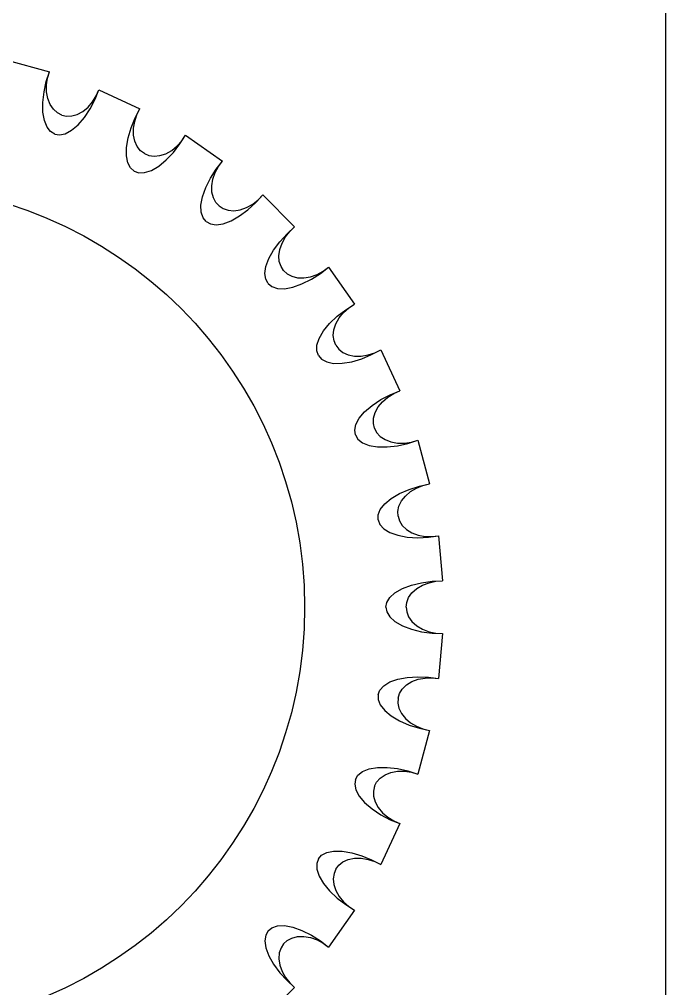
# Model space of a CAD drawing. Extents: x -1423 to 1501, y 0 to 128.
# Drawn here: x 32.33 to 40.3, y 102.3 to 114.24 of the extents above; entities that cross this region are included whole.
import ezdxf

# ---------------------------------------------------------------- set-up
doc = ezdxf.new("R2010")
doc.units = 0
doc.layers.add('LAYER1', color=7, linetype='CONTINUOUS')

msp = doc.modelspace()

# ---------------------------------------------------------------- linework, layer by layer
at = {"layer": 'LAYER1', "color": 7}
msp.add_line((40.3, 128.5), (40.3, 0), dxfattribs=at)
at = {"layer": 'LAYER1', "color": 18}
for p, q in [((32.168, 113.739), (32.705, 113.595)), ((32.168, 113.739), (32.705, 113.595)), ((32.168, 113.739), (32.705, 113.595)), ((32.168, 113.739), (32.705, 113.595)), ((33.315, 113.373), (33.819, 113.138)), ((33.315, 113.373), (33.819, 113.138)), ((33.315, 113.373), (33.819, 113.138)), ((33.315, 113.373), (33.819, 113.138)), ((34.381, 112.813), (34.836, 112.495)), ((34.381, 112.813), (34.836, 112.495)), ((34.381, 112.813), (34.836, 112.495)), ((34.381, 112.813), (34.836, 112.495)), ((35.334, 112.077), (35.727, 111.684)), ((35.334, 112.077), (35.727, 111.684)), ((35.334, 112.077), (35.727, 111.684)), ((35.334, 112.077), (35.727, 111.684)), ((36.145, 111.186), (36.463, 110.731)), ((36.145, 111.186), (36.463, 110.731)), ((36.145, 111.186), (36.463, 110.731)), ((36.145, 111.186), (36.463, 110.731)), ((36.788, 110.169), (37.023, 109.665)), ((36.788, 110.169), (37.023, 109.665)), ((36.788, 110.169), (37.023, 109.665)), ((36.788, 110.169), (37.023, 109.665)), ((37.245, 109.055), (37.389, 108.518)), ((37.245, 109.055), (37.389, 108.518)), ((37.245, 109.055), (37.389, 108.518)), ((37.245, 109.055), (37.389, 108.518)), ((37.502, 107.878), (37.55, 107.325)), ((37.502, 107.878), (37.55, 107.325)), ((37.502, 107.878), (37.55, 107.325)), ((37.502, 107.878), (37.55, 107.325)), ((37.55, 106.675), (37.502, 106.122)), ((37.55, 106.675), (37.502, 106.122)), ((37.55, 106.675), (37.502, 106.122)), ((37.55, 106.675), (37.502, 106.122)), ((37.389, 105.482), (37.245, 104.945)), ((37.389, 105.482), (37.245, 104.945)), ((37.389, 105.482), (37.245, 104.945)), ((37.389, 105.482), (37.245, 104.945)), ((37.023, 104.335), (36.788, 103.831)), ((37.023, 104.335), (36.788, 103.831)), ((37.023, 104.335), (36.788, 103.831)), ((37.023, 104.335), (36.788, 103.831)), ((36.463, 103.269), (36.145, 102.814)), ((36.463, 103.269), (36.145, 102.814)), ((36.463, 103.269), (36.145, 102.814)), ((36.463, 103.269), (36.145, 102.814)), ((35.727, 102.316), (35.334, 101.923)), ((35.727, 102.316), (35.334, 101.923)), ((35.727, 102.316), (35.334, 101.923)), ((35.727, 102.316), (35.334, 101.923))]:
    msp.add_line(p, q, dxfattribs=at)
for points in [[(32.771, 112.826, 0), (32.719, 112.857, 0), (32.675, 112.913, 0), (32.642, 112.994, 0), (32.625, 113.097, 0), (32.623, 113.217, 0), (32.638, 113.345, 0), (32.666, 113.474, 0), (32.705, 113.595, 0)], [(32.771, 112.826, 0), (32.719, 112.857, 0), (32.675, 112.913, 0), (32.642, 112.994, 0), (32.625, 113.097, 0), (32.623, 113.217, 0), (32.638, 113.345, 0), (32.666, 113.474, 0), (32.705, 113.595, 0)], [(32.771, 112.826, 0), (32.719, 112.857, 0), (32.675, 112.913, 0), (32.642, 112.994, 0), (32.625, 113.097, 0), (32.623, 113.217, 0), (32.638, 113.345, 0), (32.666, 113.474, 0), (32.705, 113.595, 0)], [(32.771, 112.826, 0), (32.719, 112.857, 0), (32.675, 112.913, 0), (32.642, 112.994, 0), (32.625, 113.097, 0), (32.623, 113.217, 0), (32.638, 113.345, 0), (32.666, 113.474, 0), (32.705, 113.595, 0)], [(32.856, 113.061, 0), (32.803, 113.088, 0), (32.754, 113.132, 0), (32.714, 113.191, 0), (32.685, 113.264, 0), (32.67, 113.346, 0), (32.669, 113.432, 0), (32.682, 113.516, 0), (32.705, 113.595, 0)], [(32.856, 113.061, 0), (32.803, 113.088, 0), (32.754, 113.132, 0), (32.714, 113.191, 0), (32.685, 113.264, 0), (32.67, 113.346, 0), (32.669, 113.432, 0), (32.682, 113.516, 0), (32.705, 113.595, 0)], [(32.856, 113.061, 0), (32.803, 113.088, 0), (32.754, 113.132, 0), (32.714, 113.191, 0), (32.685, 113.264, 0), (32.67, 113.346, 0), (32.669, 113.432, 0), (32.682, 113.516, 0), (32.705, 113.595, 0)], [(32.856, 113.061, 0), (32.803, 113.088, 0), (32.754, 113.132, 0), (32.714, 113.191, 0), (32.685, 113.264, 0), (32.67, 113.346, 0), (32.669, 113.432, 0), (32.682, 113.516, 0), (32.705, 113.595, 0)], [(32.771, 112.826, 0), (32.83, 112.817, 0), (32.9, 112.831, 0), (32.977, 112.873, 0), (33.057, 112.94, 0), (33.135, 113.031, 0), (33.206, 113.139, 0), (33.267, 113.255, 0), (33.315, 113.373, 0)], [(32.771, 112.826, 0), (32.83, 112.817, 0), (32.9, 112.831, 0), (32.977, 112.873, 0), (33.057, 112.94, 0), (33.135, 113.031, 0), (33.206, 113.139, 0), (33.267, 113.255, 0), (33.315, 113.373, 0)], [(32.771, 112.826, 0), (32.83, 112.817, 0), (32.9, 112.831, 0), (32.977, 112.873, 0), (33.057, 112.94, 0), (33.135, 113.031, 0), (33.206, 113.139, 0), (33.267, 113.255, 0), (33.315, 113.373, 0)], [(32.771, 112.826, 0), (32.83, 112.817, 0), (32.9, 112.831, 0), (32.977, 112.873, 0), (33.057, 112.94, 0), (33.135, 113.031, 0), (33.206, 113.139, 0), (33.267, 113.255, 0), (33.315, 113.373, 0)], [(32.856, 113.061, 0), (32.914, 113.048, 0), (32.979, 113.05, 0), (33.048, 113.069, 0), (33.117, 113.106, 0), (33.181, 113.16, 0), (33.237, 113.225, 0), (33.282, 113.298, 0), (33.315, 113.373, 0)], [(32.856, 113.061, 0), (32.914, 113.048, 0), (32.979, 113.05, 0), (33.048, 113.069, 0), (33.117, 113.106, 0), (33.181, 113.16, 0), (33.237, 113.225, 0), (33.282, 113.298, 0), (33.315, 113.373, 0)], [(32.856, 113.061, 0), (32.914, 113.048, 0), (32.979, 113.05, 0), (33.048, 113.069, 0), (33.117, 113.106, 0), (33.181, 113.16, 0), (33.237, 113.225, 0), (33.282, 113.298, 0), (33.315, 113.373, 0)], [(32.856, 113.061, 0), (32.914, 113.048, 0), (32.979, 113.05, 0), (33.048, 113.069, 0), (33.117, 113.106, 0), (33.181, 113.16, 0), (33.237, 113.225, 0), (33.282, 113.298, 0), (33.315, 113.373, 0)], [(33.75, 112.369, 0), (33.705, 112.409, 0), (33.671, 112.472, 0), (33.653, 112.557, 0), (33.654, 112.662, 0), (33.673, 112.78, 0), (33.71, 112.904, 0), (33.76, 113.025, 0), (33.819, 113.138, 0)], [(33.75, 112.369, 0), (33.705, 112.409, 0), (33.671, 112.472, 0), (33.653, 112.557, 0), (33.654, 112.662, 0), (33.673, 112.78, 0), (33.71, 112.904, 0), (33.76, 113.025, 0), (33.819, 113.138, 0)], [(33.75, 112.369, 0), (33.705, 112.409, 0), (33.671, 112.472, 0), (33.653, 112.557, 0), (33.654, 112.662, 0), (33.673, 112.78, 0), (33.71, 112.904, 0), (33.76, 113.025, 0), (33.819, 113.138, 0)], [(33.75, 112.369, 0), (33.705, 112.409, 0), (33.671, 112.472, 0), (33.653, 112.557, 0), (33.654, 112.662, 0), (33.673, 112.78, 0), (33.71, 112.904, 0), (33.76, 113.025, 0), (33.819, 113.138, 0)], [(33.875, 112.586, 0), (33.828, 112.622, 0), (33.787, 112.673, 0), (33.758, 112.738, 0), (33.742, 112.815, 0), (33.741, 112.898, 0), (33.756, 112.983, 0), (33.782, 113.064, 0), (33.819, 113.138, 0)], [(33.875, 112.586, 0), (33.828, 112.622, 0), (33.787, 112.673, 0), (33.758, 112.738, 0), (33.742, 112.815, 0), (33.741, 112.898, 0), (33.756, 112.983, 0), (33.782, 113.064, 0), (33.819, 113.138, 0)], [(33.875, 112.586, 0), (33.828, 112.622, 0), (33.787, 112.673, 0), (33.758, 112.738, 0), (33.742, 112.815, 0), (33.741, 112.898, 0), (33.756, 112.983, 0), (33.782, 113.064, 0), (33.819, 113.138, 0)], [(33.875, 112.586, 0), (33.828, 112.622, 0), (33.787, 112.673, 0), (33.758, 112.738, 0), (33.742, 112.815, 0), (33.741, 112.898, 0), (33.756, 112.983, 0), (33.782, 113.064, 0), (33.819, 113.138, 0)], [(33.75, 112.369, 0), (33.807, 112.35, 0), (33.878, 112.352, 0), (33.961, 112.379, 0), (34.052, 112.432, 0), (34.144, 112.508, 0), (34.233, 112.601, 0), (34.313, 112.706, 0), (34.381, 112.813, 0)], [(33.75, 112.369, 0), (33.807, 112.35, 0), (33.878, 112.352, 0), (33.961, 112.379, 0), (34.052, 112.432, 0), (34.144, 112.508, 0), (34.233, 112.601, 0), (34.313, 112.706, 0), (34.381, 112.813, 0)], [(33.75, 112.369, 0), (33.807, 112.35, 0), (33.878, 112.352, 0), (33.961, 112.379, 0), (34.052, 112.432, 0), (34.144, 112.508, 0), (34.233, 112.601, 0), (34.313, 112.706, 0), (34.381, 112.813, 0)], [(33.75, 112.369, 0), (33.807, 112.35, 0), (33.878, 112.352, 0), (33.961, 112.379, 0), (34.052, 112.432, 0), (34.144, 112.508, 0), (34.233, 112.601, 0), (34.313, 112.706, 0), (34.381, 112.813, 0)], [(33.875, 112.586, 0), (33.93, 112.563, 0), (33.994, 112.553, 0), (34.066, 112.561, 0), (34.14, 112.585, 0), (34.212, 112.626, 0), (34.279, 112.681, 0), (34.336, 112.745, 0), (34.381, 112.813, 0)], [(33.875, 112.586, 0), (33.93, 112.563, 0), (33.994, 112.553, 0), (34.066, 112.561, 0), (34.14, 112.585, 0), (34.212, 112.626, 0), (34.279, 112.681, 0), (34.336, 112.745, 0), (34.381, 112.813, 0)], [(33.875, 112.586, 0), (33.93, 112.563, 0), (33.994, 112.553, 0), (34.066, 112.561, 0), (34.14, 112.585, 0), (34.212, 112.626, 0), (34.279, 112.681, 0), (34.336, 112.745, 0), (34.381, 112.813, 0)], [(33.875, 112.586, 0), (33.93, 112.563, 0), (33.994, 112.553, 0), (34.066, 112.561, 0), (34.14, 112.585, 0), (34.212, 112.626, 0), (34.279, 112.681, 0), (34.336, 112.745, 0), (34.381, 112.813, 0)], [(34.635, 111.749, 0), (34.598, 111.796, 0), (34.575, 111.864, 0), (34.572, 111.951, 0), (34.591, 112.054, 0), (34.631, 112.167, 0), (34.688, 112.283, 0), (34.759, 112.394, 0), (34.836, 112.495, 0)], [(34.635, 111.749, 0), (34.598, 111.796, 0), (34.575, 111.864, 0), (34.572, 111.951, 0), (34.591, 112.054, 0), (34.631, 112.167, 0), (34.688, 112.283, 0), (34.759, 112.394, 0), (34.836, 112.495, 0)], [(34.635, 111.749, 0), (34.598, 111.796, 0), (34.575, 111.864, 0), (34.572, 111.951, 0), (34.591, 112.054, 0), (34.631, 112.167, 0), (34.688, 112.283, 0), (34.759, 112.394, 0), (34.836, 112.495, 0)], [(34.635, 111.749, 0), (34.598, 111.796, 0), (34.575, 111.864, 0), (34.572, 111.951, 0), (34.591, 112.054, 0), (34.631, 112.167, 0), (34.688, 112.283, 0), (34.759, 112.394, 0), (34.836, 112.495, 0)], [(34.796, 111.941, 0), (34.756, 111.985, 0), (34.725, 112.042, 0), (34.707, 112.111, 0), (34.705, 112.19, 0), (34.719, 112.272, 0), (34.747, 112.353, 0), (34.788, 112.428, 0), (34.836, 112.495, 0)], [(34.796, 111.941, 0), (34.756, 111.985, 0), (34.725, 112.042, 0), (34.707, 112.111, 0), (34.705, 112.19, 0), (34.719, 112.272, 0), (34.747, 112.353, 0), (34.788, 112.428, 0), (34.836, 112.495, 0)], [(34.796, 111.941, 0), (34.756, 111.985, 0), (34.725, 112.042, 0), (34.707, 112.111, 0), (34.705, 112.19, 0), (34.719, 112.272, 0), (34.747, 112.353, 0), (34.788, 112.428, 0), (34.836, 112.495, 0)], [(34.796, 111.941, 0), (34.756, 111.985, 0), (34.725, 112.042, 0), (34.707, 112.111, 0), (34.705, 112.19, 0), (34.719, 112.272, 0), (34.747, 112.353, 0), (34.788, 112.428, 0), (34.836, 112.495, 0)], [(34.635, 111.749, 0), (34.688, 111.72, 0), (34.758, 111.71, 0), (34.845, 111.723, 0), (34.943, 111.759, 0), (35.047, 111.818, 0), (35.151, 111.894, 0), (35.248, 111.983, 0), (35.334, 112.077, 0)], [(34.635, 111.749, 0), (34.688, 111.72, 0), (34.758, 111.71, 0), (34.845, 111.723, 0), (34.943, 111.759, 0), (35.047, 111.818, 0), (35.151, 111.894, 0), (35.248, 111.983, 0), (35.334, 112.077, 0)], [(34.635, 111.749, 0), (34.688, 111.72, 0), (34.758, 111.71, 0), (34.845, 111.723, 0), (34.943, 111.759, 0), (35.047, 111.818, 0), (35.151, 111.894, 0), (35.248, 111.983, 0), (35.334, 112.077, 0)], [(34.635, 111.749, 0), (34.688, 111.72, 0), (34.758, 111.71, 0), (34.845, 111.723, 0), (34.943, 111.759, 0), (35.047, 111.818, 0), (35.151, 111.894, 0), (35.248, 111.983, 0), (35.334, 112.077, 0)], [(34.796, 111.941, 0), (34.846, 111.909, 0), (34.908, 111.888, 0), (34.979, 111.883, 0), (35.057, 111.894, 0), (35.135, 111.922, 0), (35.21, 111.965, 0), (35.277, 112.018, 0), (35.334, 112.077, 0)], [(34.796, 111.941, 0), (34.846, 111.909, 0), (34.908, 111.888, 0), (34.979, 111.883, 0), (35.057, 111.894, 0), (35.135, 111.922, 0), (35.21, 111.965, 0), (35.277, 112.018, 0), (35.334, 112.077, 0)], [(34.796, 111.941, 0), (34.846, 111.909, 0), (34.908, 111.888, 0), (34.979, 111.883, 0), (35.057, 111.894, 0), (35.135, 111.922, 0), (35.21, 111.965, 0), (35.277, 112.018, 0), (35.334, 112.077, 0)], [(34.796, 111.941, 0), (34.846, 111.909, 0), (34.908, 111.888, 0), (34.979, 111.883, 0), (35.057, 111.894, 0), (35.135, 111.922, 0), (35.21, 111.965, 0), (35.277, 112.018, 0), (35.334, 112.077, 0)], [(35.399, 110.985, 0), (35.37, 111.038, 0), (35.36, 111.108, 0), (35.373, 111.195, 0), (35.409, 111.293, 0), (35.468, 111.397, 0), (35.544, 111.501, 0), (35.633, 111.598, 0), (35.727, 111.684, 0)], [(35.399, 110.985, 0), (35.37, 111.038, 0), (35.36, 111.108, 0), (35.373, 111.195, 0), (35.409, 111.293, 0), (35.468, 111.397, 0), (35.544, 111.501, 0), (35.633, 111.598, 0), (35.727, 111.684, 0)], [(35.399, 110.985, 0), (35.37, 111.038, 0), (35.36, 111.108, 0), (35.373, 111.195, 0), (35.409, 111.293, 0), (35.468, 111.397, 0), (35.544, 111.501, 0), (35.633, 111.598, 0), (35.727, 111.684, 0)], [(35.399, 110.985, 0), (35.37, 111.038, 0), (35.36, 111.108, 0), (35.373, 111.195, 0), (35.409, 111.293, 0), (35.468, 111.397, 0), (35.544, 111.501, 0), (35.633, 111.598, 0), (35.727, 111.684, 0)], [(35.591, 111.146, 0), (35.559, 111.196, 0), (35.538, 111.258, 0), (35.533, 111.329, 0), (35.544, 111.407, 0), (35.572, 111.485, 0), (35.615, 111.56, 0), (35.668, 111.627, 0), (35.727, 111.684, 0)], [(35.591, 111.146, 0), (35.559, 111.196, 0), (35.538, 111.258, 0), (35.533, 111.329, 0), (35.544, 111.407, 0), (35.572, 111.485, 0), (35.615, 111.56, 0), (35.668, 111.627, 0), (35.727, 111.684, 0)], [(35.591, 111.146, 0), (35.559, 111.196, 0), (35.538, 111.258, 0), (35.533, 111.329, 0), (35.544, 111.407, 0), (35.572, 111.485, 0), (35.615, 111.56, 0), (35.668, 111.627, 0), (35.727, 111.684, 0)], [(35.591, 111.146, 0), (35.559, 111.196, 0), (35.538, 111.258, 0), (35.533, 111.329, 0), (35.544, 111.407, 0), (35.572, 111.485, 0), (35.615, 111.56, 0), (35.668, 111.627, 0), (35.727, 111.684, 0)], [(35.399, 110.985, 0), (35.446, 110.948, 0), (35.514, 110.925, 0), (35.601, 110.922, 0), (35.704, 110.941, 0), (35.817, 110.981, 0), (35.933, 111.038, 0), (36.044, 111.109, 0), (36.145, 111.186, 0)], [(35.399, 110.985, 0), (35.446, 110.948, 0), (35.514, 110.925, 0), (35.601, 110.922, 0), (35.704, 110.941, 0), (35.817, 110.981, 0), (35.933, 111.038, 0), (36.044, 111.109, 0), (36.145, 111.186, 0)], [(35.399, 110.985, 0), (35.446, 110.948, 0), (35.514, 110.925, 0), (35.601, 110.922, 0), (35.704, 110.941, 0), (35.817, 110.981, 0), (35.933, 111.038, 0), (36.044, 111.109, 0), (36.145, 111.186, 0)], [(35.399, 110.985, 0), (35.446, 110.948, 0), (35.514, 110.925, 0), (35.601, 110.922, 0), (35.704, 110.941, 0), (35.817, 110.981, 0), (35.933, 111.038, 0), (36.044, 111.109, 0), (36.145, 111.186, 0)], [(35.591, 111.146, 0), (35.635, 111.106, 0), (35.692, 111.075, 0), (35.761, 111.057, 0), (35.84, 111.055, 0), (35.922, 111.069, 0), (36.003, 111.097, 0), (36.078, 111.138, 0), (36.145, 111.186, 0)], [(35.591, 111.146, 0), (35.635, 111.106, 0), (35.692, 111.075, 0), (35.761, 111.057, 0), (35.84, 111.055, 0), (35.922, 111.069, 0), (36.003, 111.097, 0), (36.078, 111.138, 0), (36.145, 111.186, 0)], [(35.591, 111.146, 0), (35.635, 111.106, 0), (35.692, 111.075, 0), (35.761, 111.057, 0), (35.84, 111.055, 0), (35.922, 111.069, 0), (36.003, 111.097, 0), (36.078, 111.138, 0), (36.145, 111.186, 0)], [(35.591, 111.146, 0), (35.635, 111.106, 0), (35.692, 111.075, 0), (35.761, 111.057, 0), (35.84, 111.055, 0), (35.922, 111.069, 0), (36.003, 111.097, 0), (36.078, 111.138, 0), (36.145, 111.186, 0)], [(36.019, 110.1, 0), (36, 110.157, 0), (36.002, 110.228, 0), (36.029, 110.311, 0), (36.082, 110.402, 0), (36.158, 110.494, 0), (36.251, 110.583, 0), (36.356, 110.663, 0), (36.463, 110.731, 0)], [(36.019, 110.1, 0), (36, 110.157, 0), (36.002, 110.228, 0), (36.029, 110.311, 0), (36.082, 110.402, 0), (36.158, 110.494, 0), (36.251, 110.583, 0), (36.356, 110.663, 0), (36.463, 110.731, 0)], [(36.019, 110.1, 0), (36, 110.157, 0), (36.002, 110.228, 0), (36.029, 110.311, 0), (36.082, 110.402, 0), (36.158, 110.494, 0), (36.251, 110.583, 0), (36.356, 110.663, 0), (36.463, 110.731, 0)], [(36.019, 110.1, 0), (36, 110.157, 0), (36.002, 110.228, 0), (36.029, 110.311, 0), (36.082, 110.402, 0), (36.158, 110.494, 0), (36.251, 110.583, 0), (36.356, 110.663, 0), (36.463, 110.731, 0)], [(36.236, 110.225, 0), (36.213, 110.28, 0), (36.203, 110.344, 0), (36.211, 110.416, 0), (36.235, 110.49, 0), (36.276, 110.562, 0), (36.331, 110.629, 0), (36.395, 110.686, 0), (36.463, 110.731, 0)], [(36.236, 110.225, 0), (36.213, 110.28, 0), (36.203, 110.344, 0), (36.211, 110.416, 0), (36.235, 110.49, 0), (36.276, 110.562, 0), (36.331, 110.629, 0), (36.395, 110.686, 0), (36.463, 110.731, 0)], [(36.236, 110.225, 0), (36.213, 110.28, 0), (36.203, 110.344, 0), (36.211, 110.416, 0), (36.235, 110.49, 0), (36.276, 110.562, 0), (36.331, 110.629, 0), (36.395, 110.686, 0), (36.463, 110.731, 0)], [(36.236, 110.225, 0), (36.213, 110.28, 0), (36.203, 110.344, 0), (36.211, 110.416, 0), (36.235, 110.49, 0), (36.276, 110.562, 0), (36.331, 110.629, 0), (36.395, 110.686, 0), (36.463, 110.731, 0)], [(36.236, 110.225, 0), (36.272, 110.178, 0), (36.323, 110.137, 0), (36.388, 110.108, 0), (36.465, 110.092, 0), (36.548, 110.091, 0), (36.633, 110.106, 0), (36.714, 110.132, 0), (36.788, 110.169, 0)], [(36.236, 110.225, 0), (36.272, 110.178, 0), (36.323, 110.137, 0), (36.388, 110.108, 0), (36.465, 110.092, 0), (36.548, 110.091, 0), (36.633, 110.106, 0), (36.714, 110.132, 0), (36.788, 110.169, 0)], [(36.236, 110.225, 0), (36.272, 110.178, 0), (36.323, 110.137, 0), (36.388, 110.108, 0), (36.465, 110.092, 0), (36.548, 110.091, 0), (36.633, 110.106, 0), (36.714, 110.132, 0), (36.788, 110.169, 0)], [(36.236, 110.225, 0), (36.272, 110.178, 0), (36.323, 110.137, 0), (36.388, 110.108, 0), (36.465, 110.092, 0), (36.548, 110.091, 0), (36.633, 110.106, 0), (36.714, 110.132, 0), (36.788, 110.169, 0)], [(36.019, 110.1, 0), (36.059, 110.055, 0), (36.122, 110.021, 0), (36.207, 110.003, 0), (36.312, 110.004, 0), (36.43, 110.023, 0), (36.554, 110.06, 0), (36.675, 110.11, 0), (36.788, 110.169, 0)], [(36.019, 110.1, 0), (36.059, 110.055, 0), (36.122, 110.021, 0), (36.207, 110.003, 0), (36.312, 110.004, 0), (36.43, 110.023, 0), (36.554, 110.06, 0), (36.675, 110.11, 0), (36.788, 110.169, 0)], [(36.019, 110.1, 0), (36.059, 110.055, 0), (36.122, 110.021, 0), (36.207, 110.003, 0), (36.312, 110.004, 0), (36.43, 110.023, 0), (36.554, 110.06, 0), (36.675, 110.11, 0), (36.788, 110.169, 0)], [(36.019, 110.1, 0), (36.059, 110.055, 0), (36.122, 110.021, 0), (36.207, 110.003, 0), (36.312, 110.004, 0), (36.43, 110.023, 0), (36.554, 110.06, 0), (36.675, 110.11, 0), (36.788, 110.169, 0)], [(36.476, 109.121, 0), (36.467, 109.18, 0), (36.481, 109.25, 0), (36.523, 109.327, 0), (36.59, 109.407, 0), (36.681, 109.485, 0), (36.789, 109.556, 0), (36.905, 109.617, 0), (37.023, 109.665, 0)], [(36.476, 109.121, 0), (36.467, 109.18, 0), (36.481, 109.25, 0), (36.523, 109.327, 0), (36.59, 109.407, 0), (36.681, 109.485, 0), (36.789, 109.556, 0), (36.905, 109.617, 0), (37.023, 109.665, 0)], [(36.476, 109.121, 0), (36.467, 109.18, 0), (36.481, 109.25, 0), (36.523, 109.327, 0), (36.59, 109.407, 0), (36.681, 109.485, 0), (36.789, 109.556, 0), (36.905, 109.617, 0), (37.023, 109.665, 0)], [(36.476, 109.121, 0), (36.467, 109.18, 0), (36.481, 109.25, 0), (36.523, 109.327, 0), (36.59, 109.407, 0), (36.681, 109.485, 0), (36.789, 109.556, 0), (36.905, 109.617, 0), (37.023, 109.665, 0)], [(36.711, 109.206, 0), (36.698, 109.264, 0), (36.7, 109.329, 0), (36.719, 109.398, 0), (36.756, 109.467, 0), (36.81, 109.531, 0), (36.875, 109.587, 0), (36.948, 109.632, 0), (37.023, 109.665, 0)], [(36.711, 109.206, 0), (36.698, 109.264, 0), (36.7, 109.329, 0), (36.719, 109.398, 0), (36.756, 109.467, 0), (36.81, 109.531, 0), (36.875, 109.587, 0), (36.948, 109.632, 0), (37.023, 109.665, 0)], [(36.711, 109.206, 0), (36.698, 109.264, 0), (36.7, 109.329, 0), (36.719, 109.398, 0), (36.756, 109.467, 0), (36.81, 109.531, 0), (36.875, 109.587, 0), (36.948, 109.632, 0), (37.023, 109.665, 0)], [(36.711, 109.206, 0), (36.698, 109.264, 0), (36.7, 109.329, 0), (36.719, 109.398, 0), (36.756, 109.467, 0), (36.81, 109.531, 0), (36.875, 109.587, 0), (36.948, 109.632, 0), (37.023, 109.665, 0)], [(36.476, 109.121, 0), (36.507, 109.069, 0), (36.563, 109.025, 0), (36.644, 108.992, 0), (36.747, 108.975, 0), (36.867, 108.973, 0), (36.995, 108.988, 0), (37.124, 109.016, 0), (37.245, 109.055, 0)], [(36.476, 109.121, 0), (36.507, 109.069, 0), (36.563, 109.025, 0), (36.644, 108.992, 0), (36.747, 108.975, 0), (36.867, 108.973, 0), (36.995, 108.988, 0), (37.124, 109.016, 0), (37.245, 109.055, 0)], [(36.476, 109.121, 0), (36.507, 109.069, 0), (36.563, 109.025, 0), (36.644, 108.992, 0), (36.747, 108.975, 0), (36.867, 108.973, 0), (36.995, 108.988, 0), (37.124, 109.016, 0), (37.245, 109.055, 0)], [(36.476, 109.121, 0), (36.507, 109.069, 0), (36.563, 109.025, 0), (36.644, 108.992, 0), (36.747, 108.975, 0), (36.867, 108.973, 0), (36.995, 108.988, 0), (37.124, 109.016, 0), (37.245, 109.055, 0)], [(36.711, 109.206, 0), (36.738, 109.153, 0), (36.782, 109.104, 0), (36.841, 109.064, 0), (36.914, 109.035, 0), (36.996, 109.02, 0), (37.082, 109.019, 0), (37.166, 109.032, 0), (37.245, 109.055, 0)], [(36.711, 109.206, 0), (36.738, 109.153, 0), (36.782, 109.104, 0), (36.841, 109.064, 0), (36.914, 109.035, 0), (36.996, 109.02, 0), (37.082, 109.019, 0), (37.166, 109.032, 0), (37.245, 109.055, 0)], [(36.711, 109.206, 0), (36.738, 109.153, 0), (36.782, 109.104, 0), (36.841, 109.064, 0), (36.914, 109.035, 0), (36.996, 109.02, 0), (37.082, 109.019, 0), (37.166, 109.032, 0), (37.245, 109.055, 0)], [(36.711, 109.206, 0), (36.738, 109.153, 0), (36.782, 109.104, 0), (36.841, 109.064, 0), (36.914, 109.035, 0), (36.996, 109.02, 0), (37.082, 109.019, 0), (37.166, 109.032, 0), (37.245, 109.055, 0)], [(36.756, 108.077, 0), (36.757, 108.137, 0), (36.783, 108.203, 0), (36.837, 108.272, 0), (36.918, 108.339, 0), (37.021, 108.4, 0), (37.139, 108.451, 0), (37.264, 108.491, 0), (37.389, 108.518, 0)], [(36.756, 108.077, 0), (36.757, 108.137, 0), (36.783, 108.203, 0), (36.837, 108.272, 0), (36.918, 108.339, 0), (37.021, 108.4, 0), (37.139, 108.451, 0), (37.264, 108.491, 0), (37.389, 108.518, 0)], [(36.756, 108.077, 0), (36.757, 108.137, 0), (36.783, 108.203, 0), (36.837, 108.272, 0), (36.918, 108.339, 0), (37.021, 108.4, 0), (37.139, 108.451, 0), (37.264, 108.491, 0), (37.389, 108.518, 0)], [(36.756, 108.077, 0), (36.757, 108.137, 0), (36.783, 108.203, 0), (36.837, 108.272, 0), (36.918, 108.339, 0), (37.021, 108.4, 0), (37.139, 108.451, 0), (37.264, 108.491, 0), (37.389, 108.518, 0)], [(37.002, 108.12, 0), (36.999, 108.18, 0), (37.012, 108.243, 0), (37.043, 108.308, 0), (37.092, 108.369, 0), (37.156, 108.423, 0), (37.23, 108.467, 0), (37.309, 108.499, 0), (37.389, 108.518, 0)], [(37.002, 108.12, 0), (36.999, 108.18, 0), (37.012, 108.243, 0), (37.043, 108.308, 0), (37.092, 108.369, 0), (37.156, 108.423, 0), (37.23, 108.467, 0), (37.309, 108.499, 0), (37.389, 108.518, 0)], [(37.002, 108.12, 0), (36.999, 108.18, 0), (37.012, 108.243, 0), (37.043, 108.308, 0), (37.092, 108.369, 0), (37.156, 108.423, 0), (37.23, 108.467, 0), (37.309, 108.499, 0), (37.389, 108.518, 0)], [(37.002, 108.12, 0), (36.999, 108.18, 0), (37.012, 108.243, 0), (37.043, 108.308, 0), (37.092, 108.369, 0), (37.156, 108.423, 0), (37.23, 108.467, 0), (37.309, 108.499, 0), (37.389, 108.518, 0)], [(36.756, 108.077, 0), (36.778, 108.02, 0), (36.825, 107.967, 0), (36.899, 107.921, 0), (36.998, 107.886, 0), (37.115, 107.864, 0), (37.244, 107.856, 0), (37.375, 107.861, 0), (37.502, 107.878, 0)], [(36.756, 108.077, 0), (36.778, 108.02, 0), (36.825, 107.967, 0), (36.899, 107.921, 0), (36.998, 107.886, 0), (37.115, 107.864, 0), (37.244, 107.856, 0), (37.375, 107.861, 0), (37.502, 107.878, 0)], [(36.756, 108.077, 0), (36.778, 108.02, 0), (36.825, 107.967, 0), (36.899, 107.921, 0), (36.998, 107.886, 0), (37.115, 107.864, 0), (37.244, 107.856, 0), (37.375, 107.861, 0), (37.502, 107.878, 0)], [(36.756, 108.077, 0), (36.778, 108.02, 0), (36.825, 107.967, 0), (36.899, 107.921, 0), (36.998, 107.886, 0), (37.115, 107.864, 0), (37.244, 107.856, 0), (37.375, 107.861, 0), (37.502, 107.878, 0)], [(37.002, 108.12, 0), (37.02, 108.063, 0), (37.054, 108.008, 0), (37.105, 107.958, 0), (37.172, 107.917, 0), (37.25, 107.888, 0), (37.335, 107.872, 0), (37.42, 107.869, 0), (37.502, 107.878, 0)], [(37.002, 108.12, 0), (37.02, 108.063, 0), (37.054, 108.008, 0), (37.105, 107.958, 0), (37.172, 107.917, 0), (37.25, 107.888, 0), (37.335, 107.872, 0), (37.42, 107.869, 0), (37.502, 107.878, 0)], [(37.002, 108.12, 0), (37.02, 108.063, 0), (37.054, 108.008, 0), (37.105, 107.958, 0), (37.172, 107.917, 0), (37.25, 107.888, 0), (37.335, 107.872, 0), (37.42, 107.869, 0), (37.502, 107.878, 0)], [(37.002, 108.12, 0), (37.02, 108.063, 0), (37.054, 108.008, 0), (37.105, 107.958, 0), (37.172, 107.917, 0), (37.25, 107.888, 0), (37.335, 107.872, 0), (37.42, 107.869, 0), (37.502, 107.878, 0)], [(36.85, 107, 0), (36.862, 107.059, 0), (36.899, 107.12, 0), (36.964, 107.178, 0), (37.055, 107.23, 0), (37.167, 107.272, 0), (37.292, 107.302, 0), (37.423, 107.32, 0), (37.55, 107.325, 0)], [(36.85, 107, 0), (36.862, 107.059, 0), (36.899, 107.12, 0), (36.964, 107.178, 0), (37.055, 107.23, 0), (37.167, 107.272, 0), (37.292, 107.302, 0), (37.423, 107.32, 0), (37.55, 107.325, 0)], [(36.85, 107, 0), (36.862, 107.059, 0), (36.899, 107.12, 0), (36.964, 107.178, 0), (37.055, 107.23, 0), (37.167, 107.272, 0), (37.292, 107.302, 0), (37.423, 107.32, 0), (37.55, 107.325, 0)], [(36.85, 107, 0), (36.862, 107.059, 0), (36.899, 107.12, 0), (36.964, 107.178, 0), (37.055, 107.23, 0), (37.167, 107.272, 0), (37.292, 107.302, 0), (37.423, 107.32, 0), (37.55, 107.325, 0)], [(37.1, 107, 0), (37.108, 107.059, 0), (37.132, 107.12, 0), (37.173, 107.178, 0), (37.232, 107.23, 0), (37.304, 107.272, 0), (37.384, 107.302, 0), (37.468, 107.32, 0), (37.55, 107.325, 0)], [(37.1, 107, 0), (37.108, 107.059, 0), (37.132, 107.12, 0), (37.173, 107.178, 0), (37.232, 107.23, 0), (37.304, 107.272, 0), (37.384, 107.302, 0), (37.468, 107.32, 0), (37.55, 107.325, 0)], [(37.1, 107, 0), (37.108, 107.059, 0), (37.132, 107.12, 0), (37.173, 107.178, 0), (37.232, 107.23, 0), (37.304, 107.272, 0), (37.384, 107.302, 0), (37.468, 107.32, 0), (37.55, 107.325, 0)], [(37.1, 107, 0), (37.108, 107.059, 0), (37.132, 107.12, 0), (37.173, 107.178, 0), (37.232, 107.23, 0), (37.304, 107.272, 0), (37.384, 107.302, 0), (37.468, 107.32, 0), (37.55, 107.325, 0)], [(36.85, 107, 0), (36.862, 106.941, 0), (36.899, 106.88, 0), (36.964, 106.822, 0), (37.055, 106.77, 0), (37.167, 106.728, 0), (37.292, 106.698, 0), (37.423, 106.68, 0), (37.55, 106.675, 0)], [(36.85, 107, 0), (36.862, 106.941, 0), (36.899, 106.88, 0), (36.964, 106.822, 0), (37.055, 106.77, 0), (37.167, 106.728, 0), (37.292, 106.698, 0), (37.423, 106.68, 0), (37.55, 106.675, 0)], [(36.85, 107, 0), (36.862, 106.941, 0), (36.899, 106.88, 0), (36.964, 106.822, 0), (37.055, 106.77, 0), (37.167, 106.728, 0), (37.292, 106.698, 0), (37.423, 106.68, 0), (37.55, 106.675, 0)], [(36.85, 107, 0), (36.862, 106.941, 0), (36.899, 106.88, 0), (36.964, 106.822, 0), (37.055, 106.77, 0), (37.167, 106.728, 0), (37.292, 106.698, 0), (37.423, 106.68, 0), (37.55, 106.675, 0)], [(37.1, 107, 0), (37.108, 106.941, 0), (37.132, 106.88, 0), (37.173, 106.822, 0), (37.232, 106.77, 0), (37.304, 106.728, 0), (37.384, 106.698, 0), (37.468, 106.68, 0), (37.55, 106.675, 0)], [(37.1, 107, 0), (37.108, 106.941, 0), (37.132, 106.88, 0), (37.173, 106.822, 0), (37.232, 106.77, 0), (37.304, 106.728, 0), (37.384, 106.698, 0), (37.468, 106.68, 0), (37.55, 106.675, 0)], [(37.1, 107, 0), (37.108, 106.941, 0), (37.132, 106.88, 0), (37.173, 106.822, 0), (37.232, 106.77, 0), (37.304, 106.728, 0), (37.384, 106.698, 0), (37.468, 106.68, 0), (37.55, 106.675, 0)], [(37.1, 107, 0), (37.108, 106.941, 0), (37.132, 106.88, 0), (37.173, 106.822, 0), (37.232, 106.77, 0), (37.304, 106.728, 0), (37.384, 106.698, 0), (37.468, 106.68, 0), (37.55, 106.675, 0)], [(36.756, 105.923, 0), (36.778, 105.98, 0), (36.825, 106.033, 0), (36.899, 106.079, 0), (36.998, 106.114, 0), (37.115, 106.136, 0), (37.244, 106.144, 0), (37.375, 106.139, 0), (37.502, 106.122, 0)], [(36.756, 105.923, 0), (36.778, 105.98, 0), (36.825, 106.033, 0), (36.899, 106.079, 0), (36.998, 106.114, 0), (37.115, 106.136, 0), (37.244, 106.144, 0), (37.375, 106.139, 0), (37.502, 106.122, 0)], [(36.756, 105.923, 0), (36.778, 105.98, 0), (36.825, 106.033, 0), (36.899, 106.079, 0), (36.998, 106.114, 0), (37.115, 106.136, 0), (37.244, 106.144, 0), (37.375, 106.139, 0), (37.502, 106.122, 0)], [(36.756, 105.923, 0), (36.778, 105.98, 0), (36.825, 106.033, 0), (36.899, 106.079, 0), (36.998, 106.114, 0), (37.115, 106.136, 0), (37.244, 106.144, 0), (37.375, 106.139, 0), (37.502, 106.122, 0)], [(37.002, 105.88, 0), (37.02, 105.937, 0), (37.054, 105.992, 0), (37.105, 106.042, 0), (37.172, 106.083, 0), (37.25, 106.112, 0), (37.335, 106.128, 0), (37.42, 106.131, 0), (37.502, 106.122, 0)], [(37.002, 105.88, 0), (37.02, 105.937, 0), (37.054, 105.992, 0), (37.105, 106.042, 0), (37.172, 106.083, 0), (37.25, 106.112, 0), (37.335, 106.128, 0), (37.42, 106.131, 0), (37.502, 106.122, 0)], [(37.002, 105.88, 0), (37.02, 105.937, 0), (37.054, 105.992, 0), (37.105, 106.042, 0), (37.172, 106.083, 0), (37.25, 106.112, 0), (37.335, 106.128, 0), (37.42, 106.131, 0), (37.502, 106.122, 0)], [(37.002, 105.88, 0), (37.02, 105.937, 0), (37.054, 105.992, 0), (37.105, 106.042, 0), (37.172, 106.083, 0), (37.25, 106.112, 0), (37.335, 106.128, 0), (37.42, 106.131, 0), (37.502, 106.122, 0)], [(36.756, 105.923, 0), (36.757, 105.863, 0), (36.783, 105.797, 0), (36.837, 105.728, 0), (36.918, 105.661, 0), (37.021, 105.6, 0), (37.139, 105.549, 0), (37.264, 105.509, 0), (37.389, 105.482, 0)], [(36.756, 105.923, 0), (36.757, 105.863, 0), (36.783, 105.797, 0), (36.837, 105.728, 0), (36.918, 105.661, 0), (37.021, 105.6, 0), (37.139, 105.549, 0), (37.264, 105.509, 0), (37.389, 105.482, 0)], [(36.756, 105.923, 0), (36.757, 105.863, 0), (36.783, 105.797, 0), (36.837, 105.728, 0), (36.918, 105.661, 0), (37.021, 105.6, 0), (37.139, 105.549, 0), (37.264, 105.509, 0), (37.389, 105.482, 0)], [(36.756, 105.923, 0), (36.757, 105.863, 0), (36.783, 105.797, 0), (36.837, 105.728, 0), (36.918, 105.661, 0), (37.021, 105.6, 0), (37.139, 105.549, 0), (37.264, 105.509, 0), (37.389, 105.482, 0)], [(37.002, 105.88, 0), (36.999, 105.82, 0), (37.012, 105.757, 0), (37.043, 105.692, 0), (37.092, 105.631, 0), (37.156, 105.577, 0), (37.23, 105.533, 0), (37.309, 105.501, 0), (37.389, 105.482, 0)], [(37.002, 105.88, 0), (36.999, 105.82, 0), (37.012, 105.757, 0), (37.043, 105.692, 0), (37.092, 105.631, 0), (37.156, 105.577, 0), (37.23, 105.533, 0), (37.309, 105.501, 0), (37.389, 105.482, 0)], [(37.002, 105.88, 0), (36.999, 105.82, 0), (37.012, 105.757, 0), (37.043, 105.692, 0), (37.092, 105.631, 0), (37.156, 105.577, 0), (37.23, 105.533, 0), (37.309, 105.501, 0), (37.389, 105.482, 0)], [(37.002, 105.88, 0), (36.999, 105.82, 0), (37.012, 105.757, 0), (37.043, 105.692, 0), (37.092, 105.631, 0), (37.156, 105.577, 0), (37.23, 105.533, 0), (37.309, 105.501, 0), (37.389, 105.482, 0)], [(36.476, 104.879, 0), (36.507, 104.931, 0), (36.563, 104.975, 0), (36.644, 105.008, 0), (36.747, 105.025, 0), (36.867, 105.027, 0), (36.995, 105.012, 0), (37.124, 104.984, 0), (37.245, 104.945, 0)], [(36.476, 104.879, 0), (36.507, 104.931, 0), (36.563, 104.975, 0), (36.644, 105.008, 0), (36.747, 105.025, 0), (36.867, 105.027, 0), (36.995, 105.012, 0), (37.124, 104.984, 0), (37.245, 104.945, 0)], [(36.476, 104.879, 0), (36.507, 104.931, 0), (36.563, 104.975, 0), (36.644, 105.008, 0), (36.747, 105.025, 0), (36.867, 105.027, 0), (36.995, 105.012, 0), (37.124, 104.984, 0), (37.245, 104.945, 0)], [(36.476, 104.879, 0), (36.507, 104.931, 0), (36.563, 104.975, 0), (36.644, 105.008, 0), (36.747, 105.025, 0), (36.867, 105.027, 0), (36.995, 105.012, 0), (37.124, 104.984, 0), (37.245, 104.945, 0)], [(36.711, 104.794, 0), (36.738, 104.847, 0), (36.782, 104.896, 0), (36.841, 104.936, 0), (36.914, 104.965, 0), (36.996, 104.98, 0), (37.082, 104.981, 0), (37.166, 104.968, 0), (37.245, 104.945, 0)], [(36.711, 104.794, 0), (36.738, 104.847, 0), (36.782, 104.896, 0), (36.841, 104.936, 0), (36.914, 104.965, 0), (36.996, 104.98, 0), (37.082, 104.981, 0), (37.166, 104.968, 0), (37.245, 104.945, 0)], [(36.711, 104.794, 0), (36.738, 104.847, 0), (36.782, 104.896, 0), (36.841, 104.936, 0), (36.914, 104.965, 0), (36.996, 104.98, 0), (37.082, 104.981, 0), (37.166, 104.968, 0), (37.245, 104.945, 0)], [(36.711, 104.794, 0), (36.738, 104.847, 0), (36.782, 104.896, 0), (36.841, 104.936, 0), (36.914, 104.965, 0), (36.996, 104.98, 0), (37.082, 104.981, 0), (37.166, 104.968, 0), (37.245, 104.945, 0)], [(36.476, 104.879, 0), (36.467, 104.82, 0), (36.481, 104.75, 0), (36.523, 104.673, 0), (36.59, 104.593, 0), (36.681, 104.515, 0), (36.789, 104.444, 0), (36.905, 104.383, 0), (37.023, 104.335, 0)], [(36.476, 104.879, 0), (36.467, 104.82, 0), (36.481, 104.75, 0), (36.523, 104.673, 0), (36.59, 104.593, 0), (36.681, 104.515, 0), (36.789, 104.444, 0), (36.905, 104.383, 0), (37.023, 104.335, 0)], [(36.476, 104.879, 0), (36.467, 104.82, 0), (36.481, 104.75, 0), (36.523, 104.673, 0), (36.59, 104.593, 0), (36.681, 104.515, 0), (36.789, 104.444, 0), (36.905, 104.383, 0), (37.023, 104.335, 0)], [(36.476, 104.879, 0), (36.467, 104.82, 0), (36.481, 104.75, 0), (36.523, 104.673, 0), (36.59, 104.593, 0), (36.681, 104.515, 0), (36.789, 104.444, 0), (36.905, 104.383, 0), (37.023, 104.335, 0)], [(36.711, 104.794, 0), (36.698, 104.736, 0), (36.7, 104.671, 0), (36.719, 104.602, 0), (36.756, 104.533, 0), (36.81, 104.469, 0), (36.875, 104.413, 0), (36.948, 104.368, 0), (37.023, 104.335, 0)], [(36.711, 104.794, 0), (36.698, 104.736, 0), (36.7, 104.671, 0), (36.719, 104.602, 0), (36.756, 104.533, 0), (36.81, 104.469, 0), (36.875, 104.413, 0), (36.948, 104.368, 0), (37.023, 104.335, 0)], [(36.711, 104.794, 0), (36.698, 104.736, 0), (36.7, 104.671, 0), (36.719, 104.602, 0), (36.756, 104.533, 0), (36.81, 104.469, 0), (36.875, 104.413, 0), (36.948, 104.368, 0), (37.023, 104.335, 0)], [(36.711, 104.794, 0), (36.698, 104.736, 0), (36.7, 104.671, 0), (36.719, 104.602, 0), (36.756, 104.533, 0), (36.81, 104.469, 0), (36.875, 104.413, 0), (36.948, 104.368, 0), (37.023, 104.335, 0)], [(36.019, 103.9, 0), (36.059, 103.945, 0), (36.122, 103.979, 0), (36.207, 103.997, 0), (36.312, 103.996, 0), (36.43, 103.977, 0), (36.554, 103.94, 0), (36.675, 103.89, 0), (36.788, 103.831, 0)], [(36.019, 103.9, 0), (36.059, 103.945, 0), (36.122, 103.979, 0), (36.207, 103.997, 0), (36.312, 103.996, 0), (36.43, 103.977, 0), (36.554, 103.94, 0), (36.675, 103.89, 0), (36.788, 103.831, 0)], [(36.019, 103.9, 0), (36.059, 103.945, 0), (36.122, 103.979, 0), (36.207, 103.997, 0), (36.312, 103.996, 0), (36.43, 103.977, 0), (36.554, 103.94, 0), (36.675, 103.89, 0), (36.788, 103.831, 0)], [(36.019, 103.9, 0), (36.059, 103.945, 0), (36.122, 103.979, 0), (36.207, 103.997, 0), (36.312, 103.996, 0), (36.43, 103.977, 0), (36.554, 103.94, 0), (36.675, 103.89, 0), (36.788, 103.831, 0)], [(36.019, 103.9, 0), (36, 103.843, 0), (36.002, 103.772, 0), (36.029, 103.689, 0), (36.082, 103.598, 0), (36.158, 103.506, 0), (36.251, 103.417, 0), (36.356, 103.337, 0), (36.463, 103.269, 0)], [(36.019, 103.9, 0), (36, 103.843, 0), (36.002, 103.772, 0), (36.029, 103.689, 0), (36.082, 103.598, 0), (36.158, 103.506, 0), (36.251, 103.417, 0), (36.356, 103.337, 0), (36.463, 103.269, 0)], [(36.019, 103.9, 0), (36, 103.843, 0), (36.002, 103.772, 0), (36.029, 103.689, 0), (36.082, 103.598, 0), (36.158, 103.506, 0), (36.251, 103.417, 0), (36.356, 103.337, 0), (36.463, 103.269, 0)], [(36.019, 103.9, 0), (36, 103.843, 0), (36.002, 103.772, 0), (36.029, 103.689, 0), (36.082, 103.598, 0), (36.158, 103.506, 0), (36.251, 103.417, 0), (36.356, 103.337, 0), (36.463, 103.269, 0)], [(36.236, 103.775, 0), (36.272, 103.822, 0), (36.323, 103.863, 0), (36.388, 103.892, 0), (36.465, 103.908, 0), (36.548, 103.909, 0), (36.633, 103.894, 0), (36.714, 103.868, 0), (36.788, 103.831, 0)], [(36.236, 103.775, 0), (36.272, 103.822, 0), (36.323, 103.863, 0), (36.388, 103.892, 0), (36.465, 103.908, 0), (36.548, 103.909, 0), (36.633, 103.894, 0), (36.714, 103.868, 0), (36.788, 103.831, 0)], [(36.236, 103.775, 0), (36.272, 103.822, 0), (36.323, 103.863, 0), (36.388, 103.892, 0), (36.465, 103.908, 0), (36.548, 103.909, 0), (36.633, 103.894, 0), (36.714, 103.868, 0), (36.788, 103.831, 0)], [(36.236, 103.775, 0), (36.272, 103.822, 0), (36.323, 103.863, 0), (36.388, 103.892, 0), (36.465, 103.908, 0), (36.548, 103.909, 0), (36.633, 103.894, 0), (36.714, 103.868, 0), (36.788, 103.831, 0)], [(36.236, 103.775, 0), (36.213, 103.72, 0), (36.203, 103.656, 0), (36.211, 103.584, 0), (36.235, 103.51, 0), (36.276, 103.438, 0), (36.331, 103.371, 0), (36.395, 103.314, 0), (36.463, 103.269, 0)], [(36.236, 103.775, 0), (36.213, 103.72, 0), (36.203, 103.656, 0), (36.211, 103.584, 0), (36.235, 103.51, 0), (36.276, 103.438, 0), (36.331, 103.371, 0), (36.395, 103.314, 0), (36.463, 103.269, 0)], [(36.236, 103.775, 0), (36.213, 103.72, 0), (36.203, 103.656, 0), (36.211, 103.584, 0), (36.235, 103.51, 0), (36.276, 103.438, 0), (36.331, 103.371, 0), (36.395, 103.314, 0), (36.463, 103.269, 0)], [(36.236, 103.775, 0), (36.213, 103.72, 0), (36.203, 103.656, 0), (36.211, 103.584, 0), (36.235, 103.51, 0), (36.276, 103.438, 0), (36.331, 103.371, 0), (36.395, 103.314, 0), (36.463, 103.269, 0)], [(35.399, 103.015, 0), (35.37, 102.962, 0), (35.36, 102.892, 0), (35.373, 102.805, 0), (35.409, 102.707, 0), (35.468, 102.603, 0), (35.544, 102.499, 0), (35.633, 102.402, 0), (35.727, 102.316, 0)], [(35.399, 103.015, 0), (35.37, 102.962, 0), (35.36, 102.892, 0), (35.373, 102.805, 0), (35.409, 102.707, 0), (35.468, 102.603, 0), (35.544, 102.499, 0), (35.633, 102.402, 0), (35.727, 102.316, 0)], [(35.399, 103.015, 0), (35.37, 102.962, 0), (35.36, 102.892, 0), (35.373, 102.805, 0), (35.409, 102.707, 0), (35.468, 102.603, 0), (35.544, 102.499, 0), (35.633, 102.402, 0), (35.727, 102.316, 0)], [(35.399, 103.015, 0), (35.37, 102.962, 0), (35.36, 102.892, 0), (35.373, 102.805, 0), (35.409, 102.707, 0), (35.468, 102.603, 0), (35.544, 102.499, 0), (35.633, 102.402, 0), (35.727, 102.316, 0)], [(35.399, 103.015, 0), (35.446, 103.052, 0), (35.514, 103.075, 0), (35.601, 103.078, 0), (35.704, 103.059, 0), (35.817, 103.019, 0), (35.933, 102.962, 0), (36.044, 102.891, 0), (36.145, 102.814, 0)], [(35.399, 103.015, 0), (35.446, 103.052, 0), (35.514, 103.075, 0), (35.601, 103.078, 0), (35.704, 103.059, 0), (35.817, 103.019, 0), (35.933, 102.962, 0), (36.044, 102.891, 0), (36.145, 102.814, 0)], [(35.399, 103.015, 0), (35.446, 103.052, 0), (35.514, 103.075, 0), (35.601, 103.078, 0), (35.704, 103.059, 0), (35.817, 103.019, 0), (35.933, 102.962, 0), (36.044, 102.891, 0), (36.145, 102.814, 0)], [(35.399, 103.015, 0), (35.446, 103.052, 0), (35.514, 103.075, 0), (35.601, 103.078, 0), (35.704, 103.059, 0), (35.817, 103.019, 0), (35.933, 102.962, 0), (36.044, 102.891, 0), (36.145, 102.814, 0)], [(35.591, 102.854, 0), (35.635, 102.894, 0), (35.692, 102.925, 0), (35.761, 102.943, 0), (35.84, 102.945, 0), (35.922, 102.931, 0), (36.003, 102.903, 0), (36.078, 102.862, 0), (36.145, 102.814, 0)], [(35.591, 102.854, 0), (35.635, 102.894, 0), (35.692, 102.925, 0), (35.761, 102.943, 0), (35.84, 102.945, 0), (35.922, 102.931, 0), (36.003, 102.903, 0), (36.078, 102.862, 0), (36.145, 102.814, 0)], [(35.591, 102.854, 0), (35.635, 102.894, 0), (35.692, 102.925, 0), (35.761, 102.943, 0), (35.84, 102.945, 0), (35.922, 102.931, 0), (36.003, 102.903, 0), (36.078, 102.862, 0), (36.145, 102.814, 0)], [(35.591, 102.854, 0), (35.635, 102.894, 0), (35.692, 102.925, 0), (35.761, 102.943, 0), (35.84, 102.945, 0), (35.922, 102.931, 0), (36.003, 102.903, 0), (36.078, 102.862, 0), (36.145, 102.814, 0)], [(35.591, 102.854, 0), (35.559, 102.804, 0), (35.538, 102.742, 0), (35.533, 102.671, 0), (35.544, 102.593, 0), (35.572, 102.515, 0), (35.615, 102.44, 0), (35.668, 102.373, 0), (35.727, 102.316, 0)], [(35.591, 102.854, 0), (35.559, 102.804, 0), (35.538, 102.742, 0), (35.533, 102.671, 0), (35.544, 102.593, 0), (35.572, 102.515, 0), (35.615, 102.44, 0), (35.668, 102.373, 0), (35.727, 102.316, 0)], [(35.591, 102.854, 0), (35.559, 102.804, 0), (35.538, 102.742, 0), (35.533, 102.671, 0), (35.544, 102.593, 0), (35.572, 102.515, 0), (35.615, 102.44, 0), (35.668, 102.373, 0), (35.727, 102.316, 0)], [(35.591, 102.854, 0), (35.559, 102.804, 0), (35.538, 102.742, 0), (35.533, 102.671, 0), (35.544, 102.593, 0), (35.572, 102.515, 0), (35.615, 102.44, 0), (35.668, 102.373, 0), (35.727, 102.316, 0)]]:
    msp.add_polyline3d(points, dxfattribs=at)
msp.add_circle((30.65, 107), 5.2, dxfattribs=at)
msp.add_circle((30.65, 107), 5.2, dxfattribs=at)

doc.saveas('drawing.dxf')
